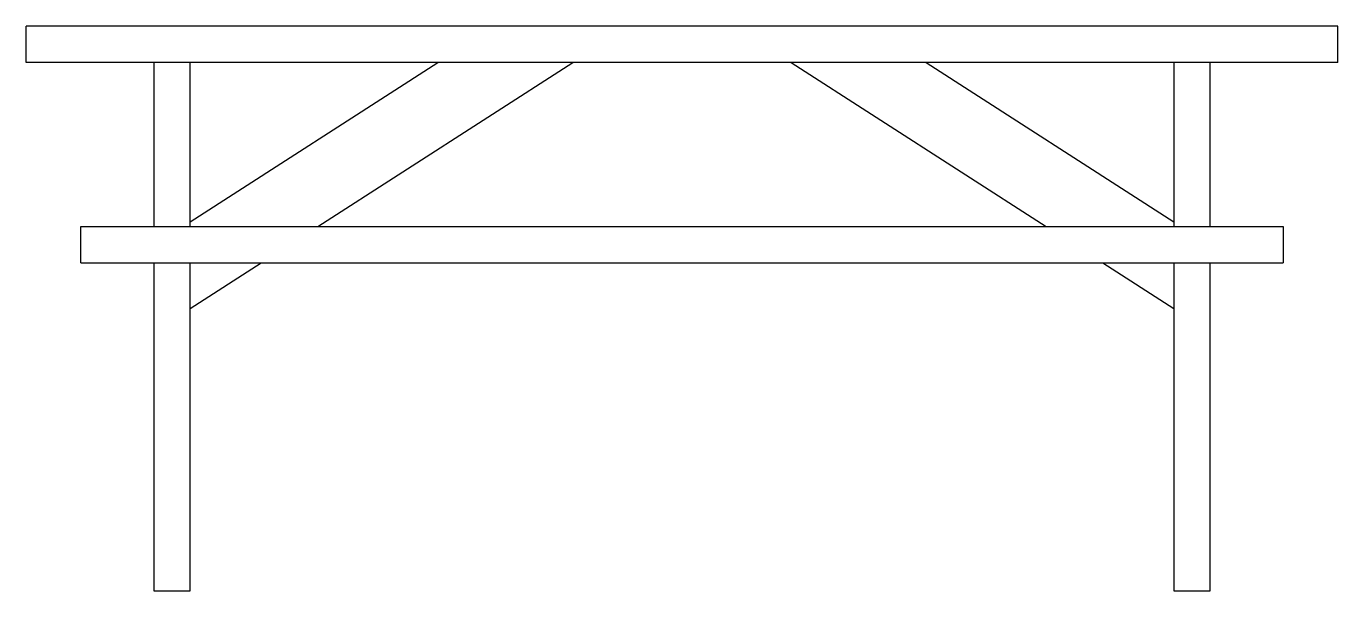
# Model space of a CAD drawing. Extents: x 0 to 1.83, y 0 to 0.79.
import ezdxf

# ---------------------------------------------------------------- set-up
doc = ezdxf.new("R2010")
doc.units = 0
doc.layers.get('0').update_dxf_attribs({"linetype": 'CONTINUOUS'})

msp = doc.modelspace()

# ---------------------------------------------------------------- linework, layer by layer
at = {"color": 0, "linetype": 'BYBLOCK'}
for p, q in [((0, 0.7366), (0, 0.7874)), ((1.8288, 0.7874), (0, 0.7874)), ((1.8288, 0.7366), (1.8288, 0.7874)), ((1.8288, 0.7366), (0, 0.7366)), ((0.1778, 0.7366), (0.1778, 0.508)), ((0.2286, 0.5145), (0.5741, 0.7366)), ((0.2286, 0.508), (0.2286, 0.7366)), ((0.4064, 0.508), (0.762, 0.7366)), ((1.0668, 0.7366), (1.4224, 0.508)), ((1.2547, 0.7366), (1.6002, 0.5145)), ((1.6002, 0.7366), (1.6002, 0.508)), ((1.651, 0.508), (1.651, 0.7366)), ((0.0762, 0.4572), (0.0762, 0.508)), ((0.0762, 0.508), (1.7526, 0.508)), ((1.7526, 0.508), (1.7526, 0.4572)), ((0.0762, 0.4572), (1.7526, 0.4572)), ((0.1778, 0.4572), (0.1778, 0)), ((0.2286, 0.3937), (0.3274, 0.4572)), ((0.2286, 0), (0.2286, 0.4572)), ((1.5014, 0.4572), (1.6002, 0.3937)), ((1.6002, 0.4572), (1.6002, 0)), ((1.651, 0), (1.651, 0.4572)), ((0.1778, 0), (0.2286, 0)), ((1.6002, 0), (1.651, 0))]:
    msp.add_line(p, q, dxfattribs=at)

doc.saveas('drawing.dxf')
